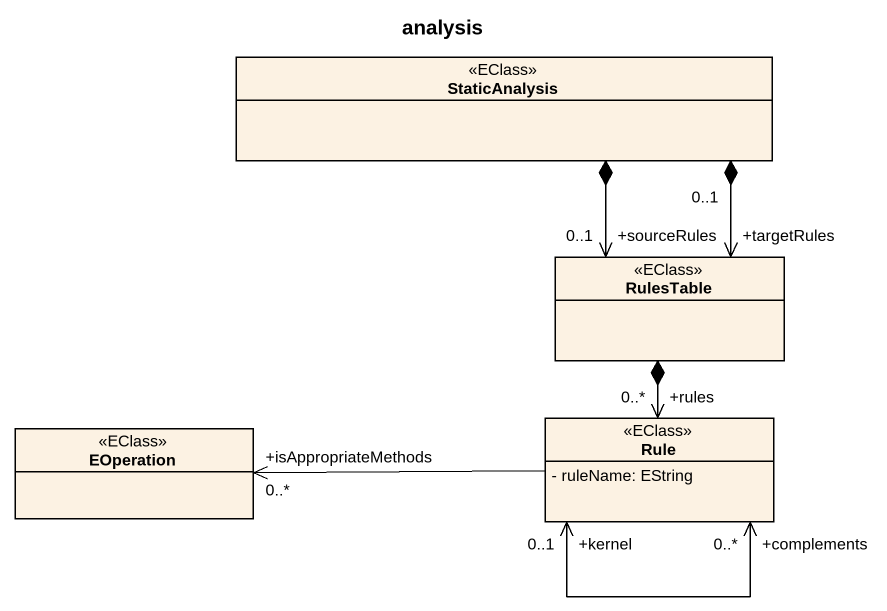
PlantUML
@startuml
title analysis
hide circle
hide empty members
skinparam classAttributeIconSize 0
class StaticAnalysis <<EClass>>
class RulesTable <<EClass>>
class EOperation <<EClass>>
class Rule <<EClass>> {
  - ruleName: EString
}
StaticAnalysis *--> "+sourceRules\n0..1" RulesTable
StaticAnalysis *--> "+targetRules\n0..1" RulesTable
RulesTable *--> "+rules\n0..*" Rule
Rule -left-> "+isAppropriateMethods\n0..*" EOperation
Rule "+kernel\n0..1" <--> "+complements\n0..*" Rule
@enduml
